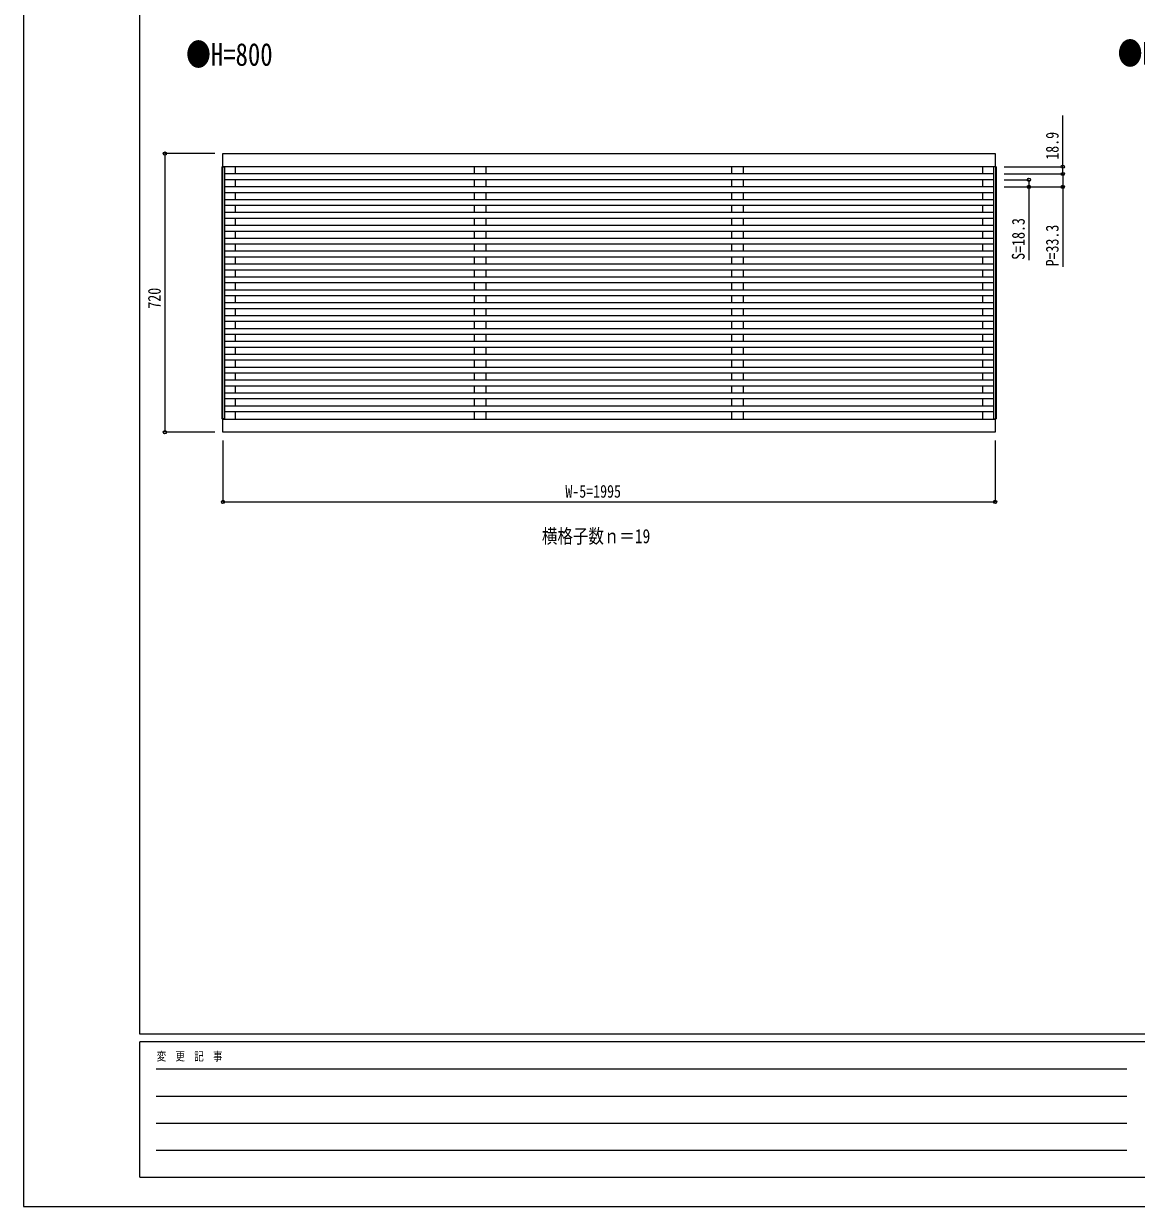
# Model space of a CAD drawing. Units: millimetres, scale not verified. Extents: x -4205 to 4205, y -2970 to 2970.
# Drawn here: x -4205 to -1330, y -2970 to 85 of the extents above; entities that cross this region are included whole.
import ezdxf
from ezdxf.enums import TextEntityAlignment as Align

# ---------------------------------------------------------------- set-up
doc = ezdxf.new("R2010")
doc.units = ezdxf.units.MM
doc.header["$LTSCALE"] = 16
for name, color, linetype in [('0-1_USER1', 3, 'Continuous'), ('0-2_YKK_A1', 4, 'Continuous'), ('0-3_YKK_D', 6, 'Continuous'), ('0-4_YKK_ZWAK', 7, 'Continuous')]:
    doc.layers.add(name, color=color, linetype=linetype)
doc.styles.add('ＭＳ ゴシック', font='')
doc.styles.get('ＭＳ ゴシック').set_extended_font_data('MS Gothic')

msp = doc.modelspace()

# ---------------------------------------------------------------- linework, layer by layer
at = {"layer": '0-2_YKK_A1'}
for p, q in [((-3693.17, -284.65), (-3685.97, -284.65)), ((-3693.17, -284.65), (-3693.17, -935.65)), ((-3690.97, -284.65), (-3690.97, -935.65)), ((-3687.97, -284.15), (-3687.97, -284.65)), ((-1698.97, -303.05), (-3685.97, -303.05)), ((-3657.97, -303.35), (-3657.97, -284.15)), ((-3039.97, -302.95), (-3039.97, -284.15)), ((-3009.97, -302.95), (-3009.97, -284.15)), ((-2374.97, -302.95), (-2374.97, -284.15)), ((-2344.97, -302.95), (-2344.97, -284.15)), ((-1726.97, -303.35), (-1726.97, -284.15)), ((-1691.77, -284.65), (-1698.97, -284.65)), ((-1696.97, -284.15), (-1696.97, -284.65)), ((-1693.97, -284.65), (-1693.97, -935.65)), ((-1691.77, -284.65), (-1691.77, -935.65)), ((-1698.97, -318.05), (-3685.97, -318.05)), ((-3657.97, -336.35), (-3657.97, -318.05)), ((-3039.97, -335.95), (-3039.97, -317.65)), ((-3009.97, -335.95), (-3009.97, -317.65)), ((-2374.97, -335.95), (-2374.97, -317.65)), ((-2344.97, -335.95), (-2344.97, -317.65)), ((-1726.97, -336.35), (-1726.97, -318.05)), ((-1698.97, -336.35), (-3685.97, -336.35)), ((-1698.97, -351.35), (-3685.97, -351.35)), ((-3657.97, -369.65), (-3657.97, -351.35)), ((-3039.97, -369.25), (-3039.97, -350.95)), ((-3009.97, -369.25), (-3009.97, -350.95)), ((-2374.97, -369.25), (-2374.97, -350.95)), ((-2344.97, -369.25), (-2344.97, -350.95)), ((-1726.97, -369.65), (-1726.97, -351.35)), ((-1698.97, -369.65), (-3685.97, -369.65)), ((-1698.97, -384.65), (-3685.97, -384.65)), ((-3657.97, -402.95), (-3657.97, -384.65)), ((-3039.97, -402.55), (-3039.97, -384.25)), ((-3009.97, -402.55), (-3009.97, -384.25)), ((-2374.97, -402.55), (-2374.97, -384.25)), ((-2344.97, -402.55), (-2344.97, -384.25)), ((-1726.97, -402.95), (-1726.97, -384.65)), ((-1698.97, -402.95), (-3685.97, -402.95)), ((-1698.97, -417.95), (-3685.97, -417.95)), ((-3657.97, -436.25), (-3657.97, -417.95)), ((-3039.97, -435.85), (-3039.97, -417.55)), ((-3009.97, -435.85), (-3009.97, -417.55)), ((-2374.97, -435.85), (-2374.97, -417.55)), ((-2344.97, -435.85), (-2344.97, -417.55)), ((-1726.97, -436.25), (-1726.97, -417.95)), ((-1698.97, -436.25), (-3685.97, -436.25)), ((-1698.97, -451.25), (-3685.97, -451.25)), ((-3657.97, -469.55), (-3657.97, -451.25)), ((-3039.97, -469.15), (-3039.97, -450.85)), ((-3009.97, -469.15), (-3009.97, -450.85)), ((-2374.97, -469.15), (-2374.97, -450.85)), ((-2344.97, -469.15), (-2344.97, -450.85)), ((-1726.97, -469.55), (-1726.97, -451.25)), ((-1698.97, -469.55), (-3685.97, -469.55)), ((-1698.97, -484.55), (-3685.97, -484.55)), ((-3657.97, -502.85), (-3657.97, -484.55)), ((-3039.97, -502.45), (-3039.97, -484.15)), ((-3009.97, -502.45), (-3009.97, -484.15)), ((-2374.97, -502.45), (-2374.97, -484.15)), ((-2344.97, -502.45), (-2344.97, -484.15)), ((-1726.97, -502.85), (-1726.97, -484.55)), ((-1698.97, -502.85), (-3685.97, -502.85)), ((-1698.97, -517.85), (-3685.97, -517.85)), ((-3657.97, -536.15), (-3657.97, -517.85)), ((-3039.97, -535.75), (-3039.97, -517.45)), ((-3009.97, -535.75), (-3009.97, -517.45)), ((-2374.97, -535.75), (-2374.97, -517.45)), ((-2344.97, -535.75), (-2344.97, -517.45)), ((-1726.97, -536.15), (-1726.97, -517.85)), ((-1698.97, -536.15), (-3685.97, -536.15)), ((-1698.97, -551.15), (-3685.97, -551.15)), ((-1698.97, -569.45), (-3685.97, -569.45)), ((-3657.97, -569.45), (-3657.97, -551.15)), ((-3039.97, -569.05), (-3039.97, -550.75)), ((-3009.97, -569.05), (-3009.97, -550.75)), ((-2374.97, -569.05), (-2374.97, -550.75)), ((-2344.97, -569.05), (-2344.97, -550.75)), ((-1726.97, -569.45), (-1726.97, -551.15)), ((-1698.97, -584.45), (-3685.97, -584.45)), ((-1698.97, -602.75), (-3685.97, -602.75)), ((-3657.97, -602.75), (-3657.97, -584.45)), ((-3039.97, -602.35), (-3039.97, -584.05)), ((-3009.97, -602.35), (-3009.97, -584.05)), ((-2374.97, -602.35), (-2374.97, -584.05)), ((-2344.97, -602.35), (-2344.97, -584.05)), ((-1726.97, -602.75), (-1726.97, -584.45)), ((-1698.97, -617.75), (-3685.97, -617.75)), ((-1698.97, -636.05), (-3685.97, -636.05)), ((-3657.97, -636.05), (-3657.97, -617.75)), ((-3039.97, -635.65), (-3039.97, -617.35)), ((-3009.97, -635.65), (-3009.97, -617.35)), ((-2374.97, -635.65), (-2374.97, -617.35)), ((-2344.97, -635.65), (-2344.97, -617.35)), ((-1726.97, -636.05), (-1726.97, -617.75)), ((-1698.97, -651.05), (-3685.97, -651.05)), ((-1698.97, -669.35), (-3685.97, -669.35)), ((-3657.97, -669.35), (-3657.97, -651.05)), ((-3039.97, -668.95), (-3039.97, -650.65)), ((-3009.97, -668.95), (-3009.97, -650.65)), ((-2374.97, -668.95), (-2374.97, -650.65)), ((-2344.97, -668.95), (-2344.97, -650.65)), ((-1726.97, -669.35), (-1726.97, -651.05)), ((-1698.97, -684.35), (-3685.97, -684.35)), ((-1698.97, -702.65), (-3685.97, -702.65)), ((-3657.97, -702.65), (-3657.97, -684.35)), ((-3039.97, -702.25), (-3039.97, -683.95)), ((-3009.97, -702.25), (-3009.97, -683.95)), ((-2374.97, -702.25), (-2374.97, -683.95)), ((-2344.97, -702.25), (-2344.97, -683.95)), ((-1726.97, -702.65), (-1726.97, -684.35)), ((-1698.97, -717.65), (-3685.97, -717.65)), ((-3657.97, -735.95), (-3657.97, -717.65)), ((-3039.97, -735.55), (-3039.97, -717.25)), ((-3009.97, -735.55), (-3009.97, -717.25)), ((-2374.97, -735.55), (-2374.97, -717.25)), ((-2344.97, -735.55), (-2344.97, -717.25)), ((-1726.97, -735.95), (-1726.97, -717.65)), ((-1698.97, -735.95), (-3685.97, -735.95)), ((-1698.97, -750.95), (-3685.97, -750.95)), ((-3657.97, -769.25), (-3657.97, -750.95)), ((-3039.97, -768.85), (-3039.97, -750.55)), ((-3009.97, -768.85), (-3009.97, -750.55)), ((-2374.97, -768.85), (-2374.97, -750.55)), ((-2344.97, -768.85), (-2344.97, -750.55)), ((-1726.97, -769.25), (-1726.97, -750.95)), ((-1698.97, -769.25), (-3685.97, -769.25)), ((-1698.97, -784.25), (-3685.97, -784.25)), ((-3657.97, -802.55), (-3657.97, -784.25)), ((-3039.97, -802.15), (-3039.97, -783.85)), ((-3009.97, -802.15), (-3009.97, -783.85)), ((-2374.97, -802.15), (-2374.97, -783.85)), ((-2344.97, -802.15), (-2344.97, -783.85)), ((-1726.97, -802.55), (-1726.97, -784.25)), ((-1698.97, -802.55), (-3685.97, -802.55)), ((-1698.97, -817.55), (-3685.97, -817.55)), ((-3657.97, -835.85), (-3657.97, -817.55)), ((-3039.97, -835.45), (-3039.97, -817.15)), ((-3009.97, -835.45), (-3009.97, -817.15)), ((-2374.97, -835.45), (-2374.97, -817.15)), ((-2344.97, -835.45), (-2344.97, -817.15)), ((-1726.97, -835.85), (-1726.97, -817.55)), ((-1698.97, -835.85), (-3685.97, -835.85)), ((-1698.97, -850.85), (-3685.97, -850.85)), ((-3657.97, -869.15), (-3657.97, -850.85)), ((-3039.97, -868.75), (-3039.97, -850.45)), ((-3009.97, -868.75), (-3009.97, -850.45)), ((-2374.97, -868.75), (-2374.97, -850.45)), ((-2344.97, -868.75), (-2344.97, -850.45)), ((-1726.97, -869.15), (-1726.97, -850.85)), ((-1698.97, -869.15), (-3685.97, -869.15)), ((-1698.97, -884.15), (-3685.97, -884.15)), ((-3657.97, -902.45), (-3657.97, -884.15)), ((-3039.97, -902.05), (-3039.97, -883.75)), ((-3009.97, -902.05), (-3009.97, -883.75)), ((-2374.97, -902.05), (-2374.97, -883.75)), ((-2344.97, -902.05), (-2344.97, -883.75)), ((-1726.97, -902.45), (-1726.97, -884.15)), ((-1698.97, -902.45), (-3685.97, -902.45)), ((-3687.97, -935.65), (-3687.97, -936.15)), ((-1698.97, -917.45), (-3685.97, -917.45)), ((-3657.97, -936.15), (-3657.97, -917.45)), ((-3039.97, -936.15), (-3039.97, -917.45)), ((-3009.97, -936.15), (-3009.97, -917.45)), ((-2374.97, -936.15), (-2374.97, -917.45)), ((-2344.97, -936.15), (-2344.97, -917.45)), ((-1726.97, -936.15), (-1726.97, -917.45)), ((-1696.97, -935.65), (-1696.97, -936.15))]:
    msp.add_line(p, q, dxfattribs=at)
for points in [[(-3689.97, -250.15), (-1694.97, -250.15), (-1694.97, -284.15), (-3689.97, -284.15)], [(-3689.97, -936.15), (-1694.97, -936.15), (-1694.97, -970.15), (-3689.97, -970.15)]]:
    msp.add_lwpolyline(points, close=True, dxfattribs=at)
for points in [[(-3685.97, -284.65), (-3685.97, -935.65), (-3693.17, -935.65)], [(-1698.97, -284.65), (-1698.97, -935.65), (-1691.77, -935.65)]]:
    msp.add_lwpolyline(points, dxfattribs=at)
at = {"layer": '0-3_YKK_D'}
for p, q in [((-3710.97, -250.15), (-3840.97, -250.15)), ((-3839.97, -250.15), (-3839.97, -970.15)), ((-1671.2, -284.15), (-1518.97, -284.15)), ((-1671.2, -303.05), (-1518.97, -303.05)), ((-1671.2, -303.05), (-1518.97, -303.05)), ((-1671.2, -318.05), (-1606.58, -318.05)), ((-1671.2, -336.35), (-1606.58, -336.35)), ((-1671.2, -336.35), (-1518.97, -336.35)), ((-3710.97, -970.15), (-3840.97, -970.15)), ((-3689.97, -991.15), (-3689.97, -1151.15)), ((-1694.97, -991.15), (-1694.97, -1151.15)), ((-3689.97, -1150.15), (-1694.97, -1150.15))]:
    msp.add_line(p, q, dxfattribs=at)
for points in [[(-1519.97, -303.05), (-1519.97, -284.15), (-1519.97, -152.35)], [(-1519.97, -303.05), (-1519.97, -336.35), (-1519.97, -542.75)], [(-1607.58, -318.05), (-1607.58, -336.35), (-1607.58, -525.75)]]:
    msp.add_lwpolyline(points, dxfattribs=at)
for centre in [(-3839.97, -250.15), (-1519.97, -284.15), (-1519.97, -303.05), (-1519.97, -303.05), (-1607.58, -318.05), (-1607.58, -336.35), (-1519.97, -336.35), (-3839.97, -970.15), (-3689.97, -1150.15), (-1694.97, -1150.15)]:
    msp.add_circle(centre, 4.25, dxfattribs=at)
at = {"layer": '0-4_YKK_ZWAK'}
for p, q in [((-3904.98, -2525), (-3904.98, 2775)), ((3895.02, -2525), (-3904.98, -2525)), ((-1304.98, -2545), (-3904.98, -2545)), ((-3904.98, -2895), (-3904.98, -2545)), ((-3862.48, -2615), (-1354.98, -2615)), ((-3862.48, -2685), (-1354.98, -2685)), ((-3862.48, -2755), (-1354.98, -2755)), ((-3862.48, -2825), (-1354.98, -2825)), ((-3904.98, -2895), (-1304.98, -2895))]:
    msp.add_line(p, q, dxfattribs=at)
msp.add_lwpolyline([(-4205, -2970), (4205, -2970), (4205, 2970), (-4205, 2970)], close=True, dxfattribs=at)

# ---------------------------------------------------------------- texts
at = {"layer": '0-1_USER1', "style": 'ＭＳ ゴシック', "width": 0.8}
for s, height, p in [('●H=800', 58.65, (-3785.33, -41.1)), ('●H=1200', 58.65, (-1378.11, -38.34)), ('横格子数ｎ＝19', 36.66, (-2865.8, -1268.03))]:
    msp.add_text(s, height=height, dxfattribs=at).set_placement(p, align=Align.BOTTOM_LEFT)
at = {"layer": '0-3_YKK_D', "style": 'ＭＳ ゴシック', "width": 0.8}
for s, p in [('18.9', (-1520.97, -266.15)), ('S=18.3', (-1608.58, -524.75)), ('P=33.3', (-1520.97, -541.75)), ('720', (-3840.97, -650.95))]:
    msp.add_text(s, height=32.99, rotation=90, dxfattribs=at).set_placement(p, align=Align.BOTTOM_LEFT)
msp.add_text('W-5=1995', height=32.99, dxfattribs=at).set_placement((-2805.27, -1149.15), align=Align.BOTTOM_LEFT)
at = {"layer": '0-4_YKK_ZWAK', "style": 'ＭＳ ゴシック', "width": 0.8}
msp.add_text('変  更  記  事', height=21.99, dxfattribs=at).set_placement((-3861.31, -2600), align=Align.BOTTOM_LEFT)

doc.saveas('drawing.dxf')
